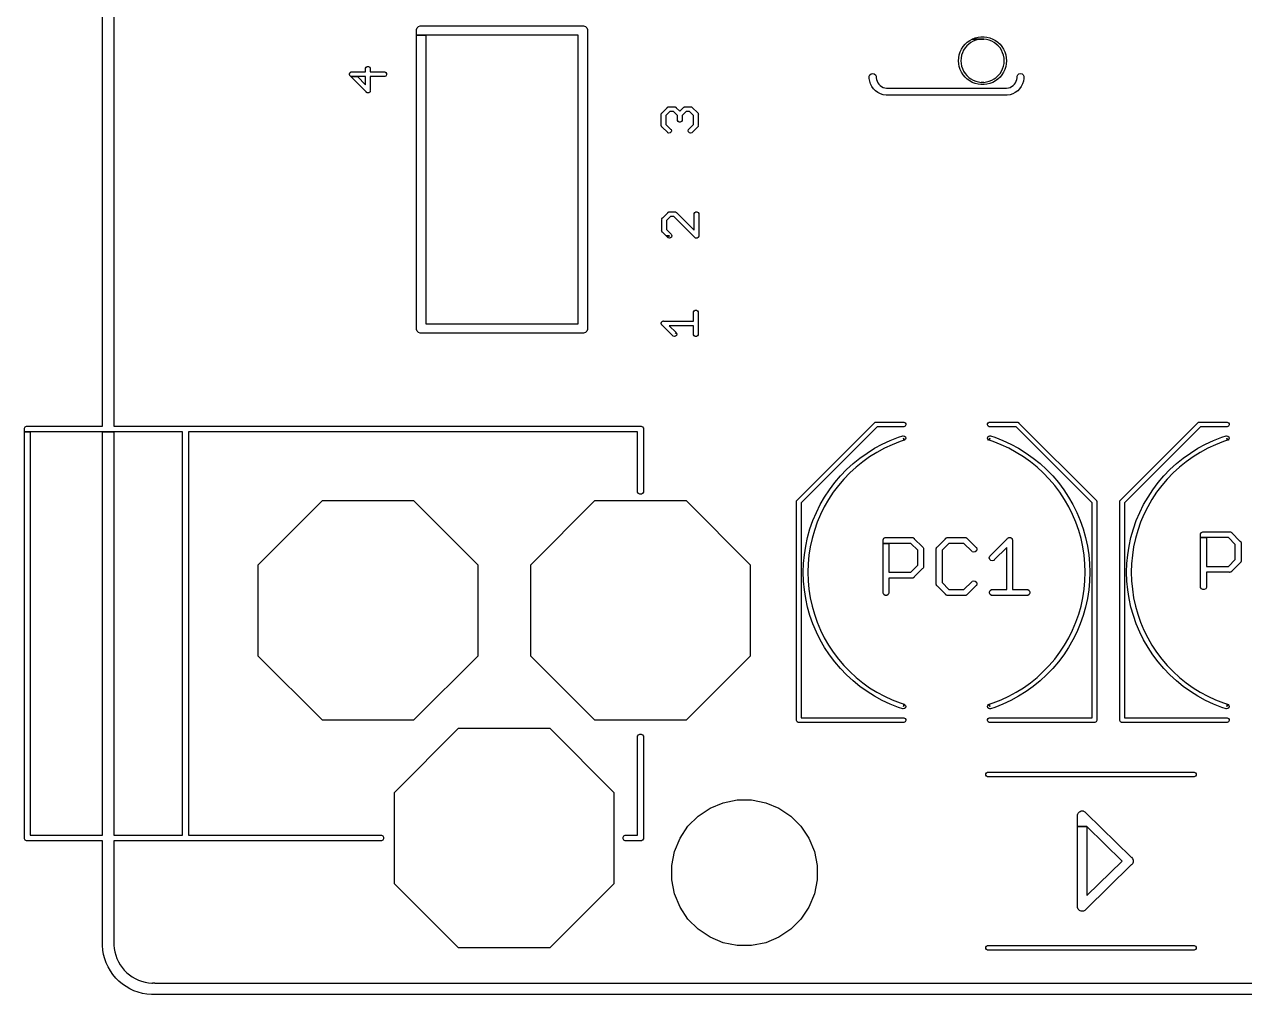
# Model space of a CAD drawing. Extents: x -6 to 103, y 0 to 58.
# Drawn here: x -1.87 to 24.97, y -0.14 to 21.19 of the extents above; entities that cross this region are included whole.
import ezdxf

# ---------------------------------------------------------------- set-up
doc = ezdxf.new("R2010")
doc.units = 0
doc.layers.add('L2D0', color=1, linetype='CONTINUOUS')

msp = doc.modelspace()

# ---------------------------------------------------------------- linework, layer by layer
at = {"layer": 'L2D0'}
for points in [[(98.084, -0.14), (0.925, -0.14), (0.827, -0.131), (0.73, -0.114), (0.635, -0.088), (0.543, -0.056), (0.453, -0.014), (0.369, 0.036), (0.288, 0.092), (0.21, 0.157), (0.144, 0.223), (0.079, 0.301), (0.023, 0.381), (-0.026, 0.467), (-0.067, 0.555), (-0.101, 0.648), (-0.127, 0.743), (-0.144, 0.84), (-0.153, 0.938), (-0.153, 3.238), (-1.821, 3.238), (-1.851, 3.256), (-1.867, 3.285), (-1.867, 12.23), (-1.739, 12.23), (-1.739, 3.366), (-0.153, 3.366), (-0.153, 12.23), (0.101, 12.23), (0.101, 3.366), (1.612, 3.366), (1.612, 12.23), (-1.867, 12.23), (-1.867, 12.31), (-1.851, 12.341), (-1.82, 12.357), (-1.803, 12.357), (-1.803, 12.358), (-0.153, 12.358), (-0.153, 32.073)], [(0.101, 32.073), (0.101, 12.358), (11.684, 12.358), (11.684, 12.357), (11.701, 12.357), (11.73, 12.341), (11.748, 12.311), (11.748, 10.904), (11.73, 10.876), (11.702, 10.858), (11.667, 10.858), (11.638, 10.875), (11.62, 10.904), (11.62, 12.23), (1.74, 12.23), (1.74, 3.366), (5.987, 3.366), (6.015, 3.348), (6.033, 3.32), (6.033, 3.284), (6.015, 3.256), (5.987, 3.238), (0.101, 3.238), (0.101, 1.011), (0.102, 1.008), (0.102, 0.966), (0.101, 0.963), (0.101, 0.95), (0.108, 0.874), (0.121, 0.799), (0.141, 0.724), (0.167, 0.653), (0.2, 0.583), (0.237, 0.517), (0.281, 0.455), (0.328, 0.399), (0.386, 0.341), (0.442, 0.294), (0.505, 0.25), (0.571, 0.212), (0.639, 0.18), (0.711, 0.154), (0.786, 0.134), (0.861, 0.121), (0.937, 0.114), (0.95, 0.114), (0.953, 0.115), (0.996, 0.115), (0.999, 0.114), (98.01, 0.114)]]:
    msp.add_lwpolyline(points, dxfattribs=at)
for points in [[(6.858, 14.401), (6.858, 14.402), (6.839, 14.402), (6.8, 14.416), (6.772, 14.446), (6.756, 14.482), (6.756, 20.955), (6.96, 20.955), (6.96, 14.605), (10.312, 14.605), (10.312, 20.955), (6.756, 20.955), (6.756, 21.078), (6.772, 21.114), (6.8, 21.144), (6.839, 21.158), (6.858, 21.158), (6.858, 21.159), (10.414, 21.159), (10.414, 21.158), (10.433, 21.158), (10.472, 21.144), (10.5, 21.114), (10.516, 21.078), (10.516, 14.482), (10.5, 14.446), (10.472, 14.416), (10.433, 14.402), (10.414, 14.402), (10.414, 14.401)], [(19.174, 19.864), (19.171, 19.865), (19.107, 19.873), (19.043, 19.89), (18.981, 19.914), (18.923, 19.945), (18.87, 19.984), (18.821, 20.03), (18.779, 20.081), (18.745, 20.137), (18.716, 20.196), (18.695, 20.26), (18.684, 20.325), (18.679, 20.39), (18.684, 20.456), (18.695, 20.521), (18.716, 20.585), (18.745, 20.644), (18.779, 20.7), (18.821, 20.751), (18.87, 20.796), (18.923, 20.834), (18.977, 20.865), (19.234, 20.865), (19.237, 20.864), (19.174, 20.864), (19.177, 20.865), (19.117, 20.858), (19.059, 20.843), (19.003, 20.821), (18.951, 20.792), (18.902, 20.756), (18.859, 20.715), (18.821, 20.67), (18.789, 20.62), (18.764, 20.565), (18.745, 20.509), (18.734, 20.45), (18.731, 20.39), (18.734, 20.331), (18.745, 20.272), (18.764, 20.216), (18.789, 20.161), (18.821, 20.111), (18.859, 20.064), (18.902, 20.024), (18.951, 19.989), (19.003, 19.96), (19.059, 19.938), (19.117, 19.923), (19.177, 19.915), (19.174, 19.916), (19.237, 19.916), (19.234, 19.915), (19.294, 19.923), (19.352, 19.938), (19.408, 19.96), (19.46, 19.989), (19.509, 20.024), (19.552, 20.064), (19.59, 20.111), (19.623, 20.161), (19.647, 20.215), (19.666, 20.272), (19.678, 20.331), (19.681, 20.39), (19.678, 20.45), (19.666, 20.509), (19.647, 20.566), (19.623, 20.62), (19.59, 20.67), (19.552, 20.715), (19.509, 20.756), (19.46, 20.792), (19.408, 20.821), (19.352, 20.843), (19.294, 20.858), (19.234, 20.865), (18.977, 20.865), (18.981, 20.867), (19.043, 20.891), (19.107, 20.908), (19.171, 20.915), (19.174, 20.916), (19.237, 20.916), (19.24, 20.915), (19.304, 20.908), (19.368, 20.891), (19.43, 20.867), (19.488, 20.834), (19.541, 20.796), (19.59, 20.751), (19.632, 20.7), (19.667, 20.644), (19.695, 20.584), (19.716, 20.521), (19.728, 20.456), (19.733, 20.39), (19.728, 20.325), (19.716, 20.26), (19.695, 20.197), (19.667, 20.137), (19.632, 20.081), (19.59, 20.03), (19.541, 19.984), (19.488, 19.945), (19.43, 19.914), (19.368, 19.89), (19.304, 19.873), (19.24, 19.865), (19.237, 19.864)], [(5.689, 19.682), (5.682, 19.684), (5.675, 19.684), (5.668, 19.688), (5.663, 19.69), (5.658, 19.695), (5.652, 19.699), (5.649, 19.704), (5.312, 20.041), (5.456, 20.041), (5.638, 19.859), (5.638, 20.041), (5.312, 20.041), (5.303, 20.05), (5.296, 20.054), (5.291, 20.064), (5.288, 20.067), (5.287, 20.07), (5.282, 20.079), (5.282, 20.086), (5.28, 20.092), (5.282, 20.098), (5.282, 20.106), (5.286, 20.113), (5.288, 20.118), (5.295, 20.125), (5.297, 20.129), (5.299, 20.13), (5.306, 20.138), (5.316, 20.14), (5.321, 20.143), (5.328, 20.143), (5.333, 20.144), (5.338, 20.143), (5.638, 20.143), (5.638, 20.223), (5.652, 20.247), (5.675, 20.262), (5.702, 20.262), (5.727, 20.248), (5.741, 20.223), (5.741, 20.21), (5.74, 20.21), (5.74, 20.143), (6.058, 20.143), (6.082, 20.129), (6.097, 20.106), (6.097, 20.079), (6.083, 20.054), (6.058, 20.04), (6.045, 20.04), (6.045, 20.041), (5.74, 20.041), (5.74, 19.746), (5.743, 19.736), (5.741, 19.729), (5.741, 19.723), (5.737, 19.715), (5.735, 19.71), (5.732, 19.707), (5.727, 19.698), (5.718, 19.693), (5.715, 19.69), (5.71, 19.688), (5.702, 19.684), (5.695, 19.684)], [(17.084, 19.634), (17.022, 19.644), (16.962, 19.664), (16.906, 19.692), (16.853, 19.73), (16.811, 19.772), (16.773, 19.825), (16.745, 19.881), (16.725, 19.941), (16.715, 20.003), (16.715, 20.052), (16.729, 20.083), (16.757, 20.105), (16.791, 20.113), (16.825, 20.105), (16.853, 20.083), (16.867, 20.052), (16.867, 20.015), (16.873, 19.977), (16.885, 19.939), (16.903, 19.905), (16.925, 19.874), (16.955, 19.844), (16.986, 19.822), (17.02, 19.804), (17.058, 19.792), (17.096, 19.786), (19.736, 19.786), (19.774, 19.792), (19.812, 19.804), (19.846, 19.822), (19.877, 19.844), (19.907, 19.874), (19.929, 19.905), (19.947, 19.939), (19.959, 19.977), (19.965, 20.015), (19.965, 20.052), (19.979, 20.083), (20.007, 20.105), (20.041, 20.113), (20.075, 20.105), (20.103, 20.083), (20.117, 20.052), (20.117, 20.003), (20.107, 19.941), (20.087, 19.881), (20.059, 19.825), (20.021, 19.772), (19.979, 19.73), (19.926, 19.692), (19.87, 19.664), (19.81, 19.644), (19.748, 19.634)], [(12.31, 18.798), (12.284, 18.806), (12.274, 18.816), (12.157, 18.932), (12.155, 18.933), (12.155, 18.934), (12.153, 18.936), (12.146, 18.945), (12.145, 18.949), (12.14, 18.956), (12.14, 18.964), (12.138, 18.97), (12.14, 18.976), (12.14, 19.201), (12.138, 19.208), (12.14, 19.214), (12.14, 19.22), (12.144, 19.228), (12.146, 19.233), (12.151, 19.239), (12.153, 19.242), (12.154, 19.245), (12.159, 19.248), (12.269, 19.357), (12.272, 19.363), (12.279, 19.367), (12.284, 19.372), (12.289, 19.373), (12.297, 19.378), (12.31, 19.378), (12.314, 19.377), (12.425, 19.377), (12.429, 19.378), (12.443, 19.378), (12.451, 19.373), (12.455, 19.372), (12.46, 19.367), (12.466, 19.363), (12.469, 19.358), (12.547, 19.28), (12.625, 19.357), (12.628, 19.363), (12.635, 19.367), (12.64, 19.372), (12.645, 19.373), (12.653, 19.378), (12.666, 19.378), (12.67, 19.377), (12.78, 19.377), (12.785, 19.378), (12.797, 19.378), (12.805, 19.373), (12.811, 19.372), (12.815, 19.368), (12.822, 19.364), (12.826, 19.357), (12.934, 19.249), (12.941, 19.245), (12.945, 19.238), (12.949, 19.234), (12.951, 19.227), (12.955, 19.22), (12.955, 19.214), (12.957, 19.208), (12.954, 19.197), (12.954, 18.98), (12.957, 18.97), (12.955, 18.963), (12.955, 18.956), (12.951, 18.949), (12.949, 18.944), (12.944, 18.939), (12.94, 18.933), (12.935, 18.93), (12.811, 18.806), (12.785, 18.798), (12.758, 18.806), (12.739, 18.825), (12.731, 18.852), (12.739, 18.878), (12.852, 18.991), (12.852, 19.187), (12.764, 19.275), (12.687, 19.275), (12.598, 19.187), (12.598, 19.089), (12.599, 19.089), (12.599, 19.076), (12.584, 19.051), (12.559, 19.038), (12.534, 19.038), (12.511, 19.051), (12.496, 19.076), (12.496, 19.187), (12.408, 19.275), (12.331, 19.275), (12.242, 19.187), (12.242, 18.991), (12.346, 18.888), (12.356, 18.878), (12.362, 18.852), (12.356, 18.825), (12.336, 18.806)], [(12.319, 16.488), (12.292, 16.494), (12.283, 16.504), (12.282, 16.506), (12.248, 16.54), (12.319, 16.54), (12.297, 16.518), (12.322, 16.538), (12.32, 16.54), (12.248, 16.54), (12.172, 16.616), (12.163, 16.621), (12.158, 16.63), (12.155, 16.633), (12.153, 16.638), (12.149, 16.646), (12.149, 16.652), (12.147, 16.659), (12.15, 16.669), (12.15, 16.886), (12.147, 16.896), (12.149, 16.902), (12.149, 16.909), (12.153, 16.917), (12.155, 16.922), (12.158, 16.925), (12.163, 16.934), (12.172, 16.939), (12.281, 17.049), (12.283, 17.051), (12.283, 17.052), (12.286, 17.054), (12.292, 17.061), (12.302, 17.063), (12.307, 17.066), (12.314, 17.066), (12.319, 17.067), (12.323, 17.066), (12.434, 17.066), (12.438, 17.067), (12.442, 17.066), (12.451, 17.066), (12.457, 17.063), (12.464, 17.061), (12.47, 17.055), (12.475, 17.052), (12.479, 17.046), (12.862, 16.663), (12.862, 17.015), (12.861, 17.015), (12.861, 17.029), (12.876, 17.052), (12.9, 17.066), (12.925, 17.066), (12.949, 17.052), (12.964, 17.029), (12.964, 16.546), (12.966, 16.54), (12.964, 16.533), (12.964, 16.526), (12.96, 16.519), (12.958, 16.514), (12.951, 16.507), (12.949, 16.503), (12.947, 16.502), (12.94, 16.494), (12.93, 16.492), (12.925, 16.489), (12.917, 16.489), (12.913, 16.488), (12.908, 16.489), (12.9, 16.489), (12.895, 16.492), (12.885, 16.494), (12.879, 16.501), (12.876, 16.503), (12.872, 16.509), (12.417, 16.964), (12.34, 16.964), (12.252, 16.875), (12.252, 16.68), (12.355, 16.576), (12.365, 16.566), (12.373, 16.54), (12.365, 16.514), (12.346, 16.494)], [(12.429, 14.326), (12.403, 14.332), (12.161, 14.574), (12.154, 14.578), (12.15, 14.585), (12.146, 14.589), (12.144, 14.596), (12.14, 14.603), (12.14, 14.608), (12.138, 14.615), (12.14, 14.622), (12.14, 14.628), (12.144, 14.635), (12.146, 14.642), (12.15, 14.646), (12.154, 14.653), (12.161, 14.657), (12.165, 14.661), (12.172, 14.663), (12.179, 14.667), (12.184, 14.667), (12.191, 14.669), (12.197, 14.667), (12.852, 14.667), (12.852, 14.867), (12.867, 14.889), (12.889, 14.904), (12.916, 14.904), (12.94, 14.89), (12.955, 14.867), (12.955, 14.853), (12.954, 14.853), (12.954, 14.63), (12.955, 14.628), (12.955, 14.603), (12.954, 14.601), (12.954, 14.378), (12.955, 14.378), (12.955, 14.364), (12.94, 14.341), (12.916, 14.327), (12.889, 14.327), (12.867, 14.342), (12.852, 14.364), (12.852, 14.565), (12.314, 14.565), (12.465, 14.414), (12.447, 14.396), (12.467, 14.412), (12.474, 14.403), (12.482, 14.378), (12.474, 14.352), (12.456, 14.332)], [(15.153, 5.843), (15.127, 5.856), (15.114, 5.882), (15.114, 10.69), (15.113, 10.694), (15.114, 10.698), (15.114, 10.706), (15.117, 10.713), (15.119, 10.72), (15.123, 10.724), (15.127, 10.732), (15.135, 10.736), (16.823, 12.424), (16.827, 12.432), (16.835, 12.436), (16.839, 12.44), (16.846, 12.442), (16.853, 12.445), (16.861, 12.445), (16.865, 12.446), (16.869, 12.445), (17.477, 12.445), (17.503, 12.432), (17.516, 12.406), (17.516, 12.382), (17.503, 12.356), (17.477, 12.343), (16.886, 12.343), (15.216, 10.673), (15.216, 5.945), (17.477, 5.945), (17.503, 5.932), (17.516, 5.906), (17.516, 5.882), (17.503, 5.856), (17.477, 5.843)], [(19.353, 5.843), (19.327, 5.856), (19.314, 5.882), (19.314, 5.906), (19.327, 5.932), (19.353, 5.945), (21.614, 5.945), (21.614, 10.673), (19.944, 12.343), (19.353, 12.343), (19.327, 12.356), (19.314, 12.382), (19.314, 12.406), (19.327, 12.432), (19.353, 12.445), (19.961, 12.445), (19.965, 12.446), (19.969, 12.445), (19.977, 12.445), (19.984, 12.442), (19.991, 12.44), (19.995, 12.436), (20.003, 12.432), (20.007, 12.424), (21.695, 10.736), (21.703, 10.732), (21.707, 10.724), (21.711, 10.72), (21.713, 10.713), (21.716, 10.706), (21.716, 10.698), (21.717, 10.694), (21.716, 10.69), (21.716, 5.882), (21.703, 5.856), (21.677, 5.843)], [(22.265, 5.843), (22.239, 5.856), (22.226, 5.882), (22.226, 10.69), (22.225, 10.694), (22.226, 10.698), (22.226, 10.706), (22.229, 10.713), (22.231, 10.72), (22.235, 10.724), (22.239, 10.732), (22.247, 10.736), (23.935, 12.424), (23.939, 12.432), (23.947, 12.436), (23.951, 12.44), (23.958, 12.442), (23.965, 12.445), (23.973, 12.445), (23.977, 12.446), (23.981, 12.445), (24.589, 12.445), (24.615, 12.432), (24.628, 12.406), (24.628, 12.382), (24.615, 12.356), (24.589, 12.343), (23.998, 12.343), (22.328, 10.673), (22.328, 5.945), (24.589, 5.945), (24.615, 5.932), (24.628, 5.906), (24.628, 5.882), (24.615, 5.856), (24.589, 5.843)], [(17.463, 6.142), (17.45, 6.145), (17.357, 6.175), (17.177, 6.246), (17.001, 6.327), (16.831, 6.419), (16.667, 6.522), (16.509, 6.634), (16.359, 6.755), (16.216, 6.886), (16.081, 7.026), (15.956, 7.173), (15.839, 7.328), (15.733, 7.489), (15.636, 7.657), (15.551, 7.83), (15.475, 8.009), (15.411, 8.192), (15.359, 8.378), (15.317, 8.567), (15.287, 8.758), (15.269, 8.951), (15.263, 9.144), (15.269, 9.337), (15.287, 9.53), (15.317, 9.721), (15.359, 9.91), (15.411, 10.096), (15.475, 10.279), (15.551, 10.458), (15.636, 10.631), (15.733, 10.799), (15.839, 10.96), (15.956, 11.115), (16.081, 11.262), (16.216, 11.402), (16.359, 11.533), (16.509, 11.654), (16.667, 11.766), (16.831, 11.869), (17.001, 11.961), (17.177, 12.042), (17.357, 12.113), (17.45, 12.143), (17.463, 12.146), (17.489, 12.14), (17.509, 12.122), (17.517, 12.096), (17.511, 12.07), (17.493, 12.05), (17.481, 12.046), (17.465, 12.094), (17.48, 12.045), (17.391, 12.017), (17.217, 11.948), (17.047, 11.869), (16.883, 11.781), (16.723, 11.682), (16.571, 11.572), (16.425, 11.455), (16.288, 11.328), (16.157, 11.194), (16.036, 11.051), (15.923, 10.902), (15.819, 10.745), (15.726, 10.583), (15.643, 10.416), (15.571, 10.243), (15.509, 10.066), (15.457, 9.886), (15.417, 9.703), (15.389, 9.518), (15.371, 9.331), (15.365, 9.144), (15.371, 8.957), (15.389, 8.77), (15.417, 8.585), (15.457, 8.402), (15.509, 8.222), (15.571, 8.045), (15.643, 7.872), (15.726, 7.705), (15.819, 7.543), (15.923, 7.386), (16.036, 7.237), (16.157, 7.094), (16.288, 6.96), (16.425, 6.833), (16.571, 6.716), (16.723, 6.606), (16.883, 6.507), (17.047, 6.419), (17.217, 6.34), (17.391, 6.271), (17.48, 6.243), (17.465, 6.194), (17.481, 6.242), (17.493, 6.238), (17.511, 6.218), (17.517, 6.192), (17.509, 6.166), (17.489, 6.148)], [(19.367, 6.142), (19.341, 6.148), (19.321, 6.166), (19.313, 6.192), (19.319, 6.218), (19.337, 6.238), (19.349, 6.242), (19.365, 6.194), (19.35, 6.243), (19.439, 6.271), (19.613, 6.34), (19.783, 6.419), (19.947, 6.507), (20.107, 6.606), (20.259, 6.716), (20.405, 6.833), (20.542, 6.96), (20.673, 7.094), (20.794, 7.237), (20.907, 7.386), (21.011, 7.543), (21.104, 7.705), (21.187, 7.872), (21.259, 8.045), (21.321, 8.222), (21.373, 8.402), (21.413, 8.585), (21.441, 8.77), (21.459, 8.957), (21.465, 9.144), (21.459, 9.331), (21.441, 9.518), (21.413, 9.703), (21.373, 9.886), (21.321, 10.066), (21.259, 10.243), (21.187, 10.416), (21.104, 10.583), (21.011, 10.745), (20.907, 10.902), (20.794, 11.051), (20.673, 11.194), (20.542, 11.328), (20.405, 11.455), (20.259, 11.572), (20.107, 11.682), (19.947, 11.781), (19.783, 11.869), (19.613, 11.948), (19.439, 12.017), (19.35, 12.045), (19.365, 12.094), (19.349, 12.046), (19.337, 12.05), (19.319, 12.07), (19.313, 12.096), (19.321, 12.122), (19.341, 12.14), (19.367, 12.146), (19.38, 12.143), (19.473, 12.113), (19.653, 12.042), (19.829, 11.961), (19.999, 11.869), (20.163, 11.766), (20.321, 11.654), (20.471, 11.533), (20.614, 11.402), (20.749, 11.262), (20.874, 11.115), (20.991, 10.96), (21.097, 10.799), (21.194, 10.631), (21.279, 10.458), (21.355, 10.279), (21.419, 10.096), (21.471, 9.91), (21.513, 9.721), (21.543, 9.53), (21.561, 9.337), (21.567, 9.144), (21.561, 8.951), (21.543, 8.758), (21.513, 8.567), (21.471, 8.378), (21.419, 8.192), (21.355, 8.009), (21.279, 7.83), (21.194, 7.657), (21.097, 7.489), (20.991, 7.328), (20.874, 7.173), (20.749, 7.026), (20.614, 6.886), (20.471, 6.755), (20.321, 6.634), (20.163, 6.522), (19.999, 6.419), (19.829, 6.327), (19.653, 6.246), (19.473, 6.175), (19.38, 6.145)], [(24.575, 6.142), (24.562, 6.145), (24.469, 6.175), (24.289, 6.246), (24.113, 6.327), (23.943, 6.419), (23.779, 6.522), (23.621, 6.634), (23.471, 6.755), (23.328, 6.886), (23.193, 7.026), (23.068, 7.173), (22.951, 7.328), (22.845, 7.489), (22.748, 7.657), (22.663, 7.83), (22.587, 8.009), (22.523, 8.192), (22.471, 8.378), (22.429, 8.567), (22.399, 8.758), (22.381, 8.951), (22.375, 9.144), (22.381, 9.337), (22.399, 9.53), (22.429, 9.721), (22.471, 9.91), (22.523, 10.096), (22.587, 10.279), (22.663, 10.458), (22.748, 10.631), (22.845, 10.799), (22.951, 10.96), (23.068, 11.115), (23.193, 11.262), (23.328, 11.402), (23.471, 11.533), (23.621, 11.654), (23.779, 11.766), (23.943, 11.869), (24.113, 11.961), (24.289, 12.042), (24.469, 12.113), (24.562, 12.143), (24.575, 12.146), (24.601, 12.14), (24.621, 12.122), (24.629, 12.096), (24.623, 12.07), (24.605, 12.05), (24.593, 12.046), (24.577, 12.094), (24.592, 12.045), (24.503, 12.017), (24.329, 11.948), (24.159, 11.869), (23.995, 11.781), (23.835, 11.682), (23.683, 11.572), (23.537, 11.455), (23.4, 11.328), (23.269, 11.194), (23.148, 11.051), (23.035, 10.902), (22.931, 10.745), (22.838, 10.583), (22.755, 10.416), (22.683, 10.243), (22.621, 10.066), (22.569, 9.886), (22.529, 9.703), (22.501, 9.518), (22.483, 9.331), (22.477, 9.144), (22.483, 8.957), (22.501, 8.77), (22.529, 8.585), (22.569, 8.402), (22.621, 8.222), (22.683, 8.045), (22.755, 7.872), (22.838, 7.705), (22.931, 7.543), (23.035, 7.386), (23.148, 7.237), (23.269, 7.094), (23.4, 6.96), (23.537, 6.833), (23.683, 6.716), (23.835, 6.606), (23.995, 6.507), (24.159, 6.419), (24.329, 6.34), (24.503, 6.271), (24.592, 6.243), (24.577, 6.194), (24.593, 6.242), (24.605, 6.238), (24.623, 6.218), (24.629, 6.192), (24.621, 6.166), (24.601, 6.148)], [(4.686, 5.893), (3.277, 7.302), (3.277, 9.31), (4.686, 10.719), (6.694, 10.719), (8.103, 9.31), (8.103, 7.302), (6.694, 5.893)], [(10.68, 5.893), (9.271, 7.302), (9.271, 9.31), (10.68, 10.719), (12.688, 10.719), (14.097, 9.31), (14.097, 7.302), (12.688, 5.893)], [(24.05, 8.763), (24.019, 8.779), (24.003, 8.81), (24.003, 9.907), (24.131, 9.907), (24.131, 9.272), (24.613, 9.272), (24.765, 9.425), (24.765, 9.754), (24.613, 9.907), (24.003, 9.907), (24.003, 9.987), (24.019, 10.018), (24.05, 10.034), (24.067, 10.034), (24.067, 10.035), (24.634, 10.035), (24.638, 10.036), (24.646, 10.034), (24.655, 10.034), (24.662, 10.03), (24.672, 10.028), (24.678, 10.022), (24.686, 10.018), (24.69, 10.01), (24.868, 9.831), (24.876, 9.826), (24.879, 9.821), (24.887, 9.813), (24.889, 9.803), (24.893, 9.797), (24.893, 9.788), (24.895, 9.78), (24.893, 9.771), (24.893, 9.406), (24.895, 9.398), (24.893, 9.39), (24.893, 9.381), (24.889, 9.375), (24.887, 9.365), (24.878, 9.356), (24.875, 9.351), (24.866, 9.346), (24.69, 9.169), (24.686, 9.162), (24.681, 9.159), (24.672, 9.15), (24.662, 9.148), (24.656, 9.144), (24.646, 9.144), (24.638, 9.142), (24.63, 9.144), (24.131, 9.144), (24.131, 8.827), (24.13, 8.827), (24.13, 8.81), (24.114, 8.779), (24.083, 8.763)], [(17.065, 8.636), (17.034, 8.652), (17.018, 8.683), (17.018, 9.78), (17.146, 9.78), (17.146, 9.145), (17.628, 9.145), (17.78, 9.298), (17.78, 9.627), (17.628, 9.78), (17.018, 9.78), (17.018, 9.86), (17.034, 9.891), (17.065, 9.907), (17.082, 9.907), (17.082, 9.908), (17.649, 9.908), (17.653, 9.909), (17.661, 9.907), (17.67, 9.907), (17.677, 9.903), (17.687, 9.901), (17.693, 9.895), (17.701, 9.891), (17.705, 9.883), (17.883, 9.704), (17.891, 9.699), (17.894, 9.694), (17.902, 9.686), (17.904, 9.676), (17.908, 9.67), (17.908, 9.661), (17.91, 9.653), (17.908, 9.644), (17.908, 9.279), (17.91, 9.271), (17.908, 9.263), (17.908, 9.254), (17.904, 9.248), (17.902, 9.238), (17.893, 9.229), (17.89, 9.224), (17.881, 9.219), (17.705, 9.042), (17.701, 9.035), (17.696, 9.032), (17.687, 9.023), (17.677, 9.021), (17.671, 9.017), (17.661, 9.017), (17.653, 9.015), (17.645, 9.017), (17.146, 9.017), (17.146, 8.7), (17.145, 8.7), (17.145, 8.683), (17.129, 8.652), (17.098, 8.636)], [(18.442, 8.634), (18.433, 8.636), (18.425, 8.636), (18.418, 8.64), (18.408, 8.642), (18.402, 8.648), (18.394, 8.652), (18.388, 8.664), (18.212, 8.839), (18.204, 8.844), (18.201, 8.849), (18.193, 8.857), (18.191, 8.867), (18.187, 8.873), (18.187, 8.882), (18.185, 8.89), (18.187, 8.898), (18.187, 9.644), (18.185, 9.653), (18.187, 9.661), (18.187, 9.67), (18.191, 9.676), (18.193, 9.686), (18.201, 9.694), (18.204, 9.699), (18.212, 9.704), (18.389, 9.881), (18.394, 9.891), (18.402, 9.895), (18.408, 9.901), (18.418, 9.903), (18.425, 9.907), (18.433, 9.907), (18.442, 9.909), (18.446, 9.908), (18.819, 9.908), (18.823, 9.909), (18.831, 9.907), (18.839, 9.907), (18.845, 9.904), (18.856, 9.901), (18.863, 9.894), (18.869, 9.891), (18.873, 9.883), (19.059, 9.698), (19.071, 9.686), (19.079, 9.653), (19.071, 9.619), (19.047, 9.595), (19.014, 9.587), (18.98, 9.595), (18.968, 9.607), (18.969, 9.608), (18.797, 9.78), (18.468, 9.78), (18.315, 9.627), (18.315, 8.916), (18.468, 8.764), (18.797, 8.764), (18.969, 8.935), (18.968, 8.936), (18.98, 8.948), (19.014, 8.956), (19.047, 8.948), (19.071, 8.924), (19.079, 8.89), (19.071, 8.857), (19.059, 8.845), (18.875, 8.662), (18.869, 8.652), (18.863, 8.649), (18.856, 8.642), (18.845, 8.639), (18.839, 8.636), (18.831, 8.636), (18.823, 8.634), (18.814, 8.636), (18.45, 8.636)], [(19.404, 8.636), (19.373, 8.652), (19.357, 8.683), (19.357, 8.716), (19.373, 8.747), (19.404, 8.763), (19.42, 8.763), (19.42, 8.764), (19.738, 8.764), (19.738, 9.69), (19.465, 9.417), (19.466, 9.417), (19.455, 9.406), (19.42, 9.396), (19.386, 9.406), (19.364, 9.428), (19.354, 9.462), (19.364, 9.497), (19.375, 9.508), (19.375, 9.507), (19.749, 9.881), (19.754, 9.891), (19.762, 9.895), (19.768, 9.901), (19.778, 9.903), (19.785, 9.907), (19.793, 9.907), (19.802, 9.909), (19.81, 9.907), (19.818, 9.907), (19.825, 9.903), (19.835, 9.901), (19.841, 9.895), (19.849, 9.891), (19.853, 9.883), (19.858, 9.878), (19.861, 9.868), (19.865, 9.86), (19.865, 9.853), (19.868, 9.843), (19.866, 9.836), (19.866, 8.764), (20.183, 8.764), (20.183, 8.763), (20.199, 8.763), (20.229, 8.747), (20.247, 8.717), (20.247, 8.682), (20.229, 8.652), (20.199, 8.636)], [(7.683, 0.889), (6.274, 2.298), (6.274, 4.306), (7.683, 5.715), (9.691, 5.715), (11.1, 4.306), (11.1, 2.298), (9.691, 0.889)], [(11.349, 3.238), (11.319, 3.256), (11.303, 3.285), (11.303, 3.319), (11.319, 3.348), (11.349, 3.366), (11.62, 3.366), (11.62, 5.542), (11.638, 5.572), (11.668, 5.588), (11.701, 5.588), (11.73, 5.572), (11.748, 5.542), (11.748, 3.284), (11.73, 3.256), (11.702, 3.238)], [(19.318, 4.648), (19.293, 4.661), (19.278, 4.686), (19.278, 4.712), (19.293, 4.737), (19.318, 4.75), (23.862, 4.75), (23.887, 4.737), (23.902, 4.712), (23.902, 4.686), (23.887, 4.661), (23.862, 4.648)], [(13.812, 0.94), (13.503, 1.001), (13.212, 1.122), (12.95, 1.297), (12.727, 1.52), (12.552, 1.782), (12.431, 2.073), (12.37, 2.382), (12.37, 2.698), (12.431, 3.007), (12.552, 3.298), (12.727, 3.56), (12.95, 3.783), (13.212, 3.958), (13.503, 4.079), (13.812, 4.14), (14.128, 4.14), (14.437, 4.079), (14.728, 3.958), (14.99, 3.783), (15.213, 3.56), (15.388, 3.298), (15.509, 3.007), (15.57, 2.698), (15.57, 2.382), (15.509, 2.073), (15.388, 1.782), (15.213, 1.52), (14.99, 1.297), (14.728, 1.122), (14.437, 1.001), (14.128, 0.94)], [(21.375, 1.692), (21.353, 1.702), (21.339, 1.708), (21.311, 1.736), (21.311, 1.737), (21.295, 1.773), (21.295, 3.552), (21.499, 3.552), (21.499, 2.036), (22.274, 2.794), (21.499, 3.552), (21.295, 3.552), (21.295, 3.815), (21.303, 3.833), (21.311, 3.852), (21.339, 3.88), (21.353, 3.886), (21.375, 3.896), (21.418, 3.896), (21.43, 3.891), (21.455, 3.88), (21.483, 3.852), (22.478, 2.879), (22.479, 2.879), (22.506, 2.852), (22.522, 2.816), (22.522, 2.772), (22.506, 2.736), (22.479, 2.709), (22.478, 2.709), (21.483, 1.736), (21.455, 1.708), (21.43, 1.697), (21.418, 1.692)], [(19.318, 0.838), (19.293, 0.851), (19.278, 0.876), (19.278, 0.902), (19.293, 0.927), (19.318, 0.94), (23.862, 0.94), (23.887, 0.927), (23.902, 0.902), (23.902, 0.876), (23.887, 0.851), (23.862, 0.838)]]:
    msp.add_lwpolyline(points, close=True, dxfattribs=at)

doc.saveas('drawing.dxf')
